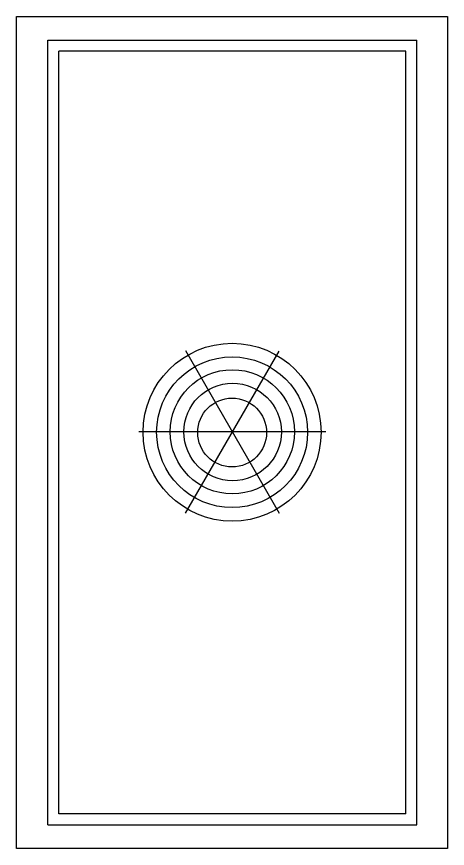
# Model space of a CAD drawing. Header units: inches. Extents: x 0 to 54693, y 0 to 31146.
# Drawn here: x 46492 to 47113, y 13498 to 14698 of the extents above; entities that cross this region are included whole.
import ezdxf
from ezdxf.lldxf.tags import DXFTag

# ---------------------------------------------------------------- set-up
doc = ezdxf.new("R2010")
doc.units = ezdxf.units.IN
doc.header["$MEASUREMENT"] = 0
doc.layers.add('Added', color=3, linetype='Continuous')
tags = doc.linetypes.add('fein_strichliert', pattern=[4, 1, -2, 1]).pattern_tags.tags
tags[8:9] = [DXFTag(74, 4), DXFTag(75, 0), DXFTag(340, '0'), DXFTag(46, 0.0), DXFTag(50, 0.0), DXFTag(44, 0.0), DXFTag(45, 0.0)]
tags[6:7] = [DXFTag(74, 4), DXFTag(75, 0), DXFTag(340, '0'), DXFTag(46, 0.0), DXFTag(50, 0.0), DXFTag(44, 0.0), DXFTag(45, 0.0)]
tags[4:5] = [DXFTag(74, 4), DXFTag(75, 0), DXFTag(340, '0'), DXFTag(46, 0.0), DXFTag(50, 0.0), DXFTag(44, 0.0), DXFTag(45, 0.0)]

msp = doc.modelspace()

# ---------------------------------------------------------------- linework, layer by layer
at = {"layer": 'Added', "linetype": 'fein_strichliert', "lineweight": -2, "ltscale": 0.18}
for p, q in [((46492.2, 13498.3), (46492.2, 14698.3)), ((46492.2, 14698.3), (47113.2, 14698.3)), ((47113.2, 14698.3), (47113.2, 13498.3)), ((47113.2, 13498.3), (46492.2, 13498.3))]:
    msp.add_line(p, q, dxfattribs=at)
at = {"layer": 'Added', "linetype": 'ByBlock', "lineweight": -2, "ltscale": 0.18}
for p, q in [((46537.2, 13532.3), (46537.2, 14664.3)), ((46537.2, 14664.3), (47069.2, 14664.3)), ((47069.2, 13532.3), (47069.2, 14664.3)), ((46553.2, 13548.3), (46553.2, 14648.3)), ((47053.2, 14648.3), (46553.2, 14648.3)), ((47053.2, 13548.3), (47053.2, 14648.3)), ((46735.7, 13982), (46870.7, 14215.8)), ((46735.9, 14216.8), (46870.7, 13981.9)), ((46938.2, 14099.3), (46668.4, 14099.3)), ((47053.2, 13548.3), (46553.2, 13548.3)), ((46537.2, 13532.3), (47069.2, 13532.3))]:
    msp.add_line(p, q, dxfattribs=at)
for centre, radius in [((46802.9, 14098.7), 128.3), ((46802.9, 14098.7), 108.8), ((46803.2, 14099.3), 89.6), ((46803.6, 14099.1), 70.3), ((46802.9, 14098.3), 49.6)]:
    msp.add_circle(centre, radius, dxfattribs=at)

doc.saveas('drawing.dxf')
